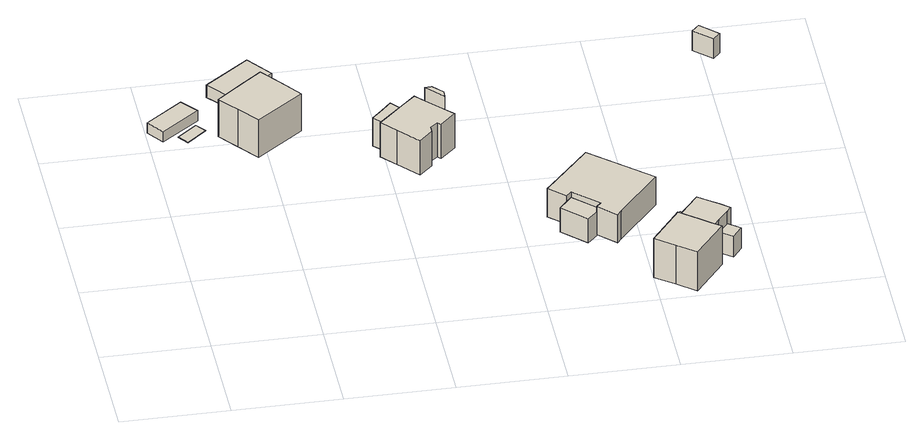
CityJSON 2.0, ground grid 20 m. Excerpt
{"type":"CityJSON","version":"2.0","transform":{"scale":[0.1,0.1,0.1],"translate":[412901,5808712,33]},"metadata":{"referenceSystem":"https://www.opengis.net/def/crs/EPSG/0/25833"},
"CityObjects":{
"building1":{"type":"Building","attributes":{"Gemeindeschluessel":"11000009","BezugspunktDach":"2200","function":"31001_2000","measuredHeight":2.18,"storeysAboveGround":1},"address":[{"country":"Germany","locality":"Berlin","thoroughfareNumber":"32 (2)","thoroughfareName":"Im Haselwinkel"}],"geometry":[{"type":"Solid","lod":"1","boundaries":[[[[0,1,2,3]],[[4,5,6,7]],[[4,7,3,2]],[[5,4,2,1]],[[6,5,1,0]],[[7,6,0,3]]]]}]},
"building2":{"type":"Building","attributes":{"Gemeindeschluessel":"11000009","BezugspunktDach":"2200","function":"31001_2000","measuredHeight":0.122,"storeysAboveGround":1},"address":[{"country":"Germany","locality":"Berlin","thoroughfareNumber":"34 (1)","thoroughfareName":"Im Haselwinkel"}],"geometry":[{"type":"Solid","lod":"1","boundaries":[[[[8,9,10,11]],[[12,13,14,15]],[[12,15,11,10]],[[13,12,10,9]],[[14,13,9,8]],[[15,14,8,11]]]]}]},
"building3":{"type":"Building","attributes":{"Gemeindeschluessel":"11000009","function":"31001_1010"},"address":[{"country":"Germany","locality":"Berlin","thoroughfareNumber":"34","thoroughfareName":"Im Haselwinkel"}],"children":["building3-1","building3-2"]},
"building3-1":{"type":"BuildingPart","attributes":{"BezugspunktDach":"2200","measuredHeight":9.57,"storeysAboveGround":2},"parents":["building3"],"geometry":[{"type":"MultiSurface","lod":"1","boundaries":[[[16,17,18,19,20,21,22]],[[23,24,25,26,27,28,29]],[[23,29,22,21]],[[24,23,30,31,32,33,21,20]],[[25,24,20,19]],[[26,25,19,18]],[[27,26,18,17]],[[28,27,17,16]],[[29,28,16,22]],[[33,32,31,30]]]}]},
"building3-2":{"type":"BuildingPart","attributes":{"BezugspunktDach":"2200","measuredHeight":2.45,"storeysAboveGround":2},"parents":["building3"],"geometry":[{"type":"MultiSurface","lod":"1","boundaries":[[[33,32,34,35]],[[36,31,30,37]],[[36,37,35,34]],[[31,36,34,32]],[[37,30,33,35]],[[38,30,31,32,33]]]}]},
"building4":{"type":"Building","attributes":{"Gemeindeschluessel":"11000009","BezugspunktDach":"2200","function":"31001_2000","measuredHeight":2.58,"storeysAboveGround":1},"address":[{"country":"Germany","locality":"Berlin","thoroughfareNumber":"32 (1)","thoroughfareName":"Im Haselwinkel"}],"geometry":[{"type":"Solid","lod":"1","boundaries":[[[[39,40,41,42,43,44]],[[45,46,47,48,49,50]],[[45,50,44,43]],[[46,45,43,42]],[[47,46,42,41]],[[48,47,41,40]],[[49,48,40,39]],[[50,49,39,44]]]]}]},
"building5":{"type":"Building","attributes":{"Gemeindeschluessel":"11000009","function":"31001_1010"},"address":[{"country":"Germany","locality":"Berlin","thoroughfareNumber":"36","thoroughfareName":"Im Haselwinkel"}],"children":["building5-1","building5-2","building5-3"]},
"building5-1":{"type":"BuildingPart","attributes":{"BezugspunktDach":"2200","measuredHeight":10.3,"storeysAboveGround":2},"parents":["building5"],"geometry":[{"type":"MultiSurface","lod":"1","boundaries":[[[51,52,53,54,55,56,57,58,59,60,61,62,63,64]],[[65,66,67,68,69,70,71,72,73,74,75,76,77,78]],[[65,78,64,63]],[[79,80,63,62]],[[66,65,80,65,66,81]],[[67,66,62,61]],[[68,67,61,60]],[[69,68,60,82,83]],[[70,69,59,83,84,58]],[[71,70,58,57]],[[72,71,57,56]],[[73,72,56,55]],[[74,73,55,54]],[[75,74,54,53]],[[76,75,53,52]],[[77,76,52,51]],[[78,77,51,64]],[[81,66,65,80,79]],[[83,82,60,59]],[[58,84,83,59]]]}]},
"building5-2":{"type":"BuildingPart","attributes":{"BezugspunktDach":"2200","measuredHeight":7.01,"storeysAboveGround":2},"parents":["building5"],"geometry":[{"type":"MultiSurface","lod":"1","boundaries":[[[80,79,85,86,87]],[[88,89,66,65,90]],[[88,90,87,86]],[[89,88,86,85]],[[66,89,85,79]],[[90,65,80,87]],[[65,66,79,80,91]]]}]},
"building5-3":{"type":"BuildingPart","attributes":{"BezugspunktDach":"2200","measuredHeight":9.95,"storeysAboveGround":2},"parents":["building5"],"geometry":[{"type":"MultiSurface","lod":"1","boundaries":[[[92,93,94,95]],[[96,97,84,82]],[[96,82,95,94]],[[97,96,94,93]],[[84,97,93,92]],[[60,59,58,98,92,95]],[[82,83,59,60]],[[84,98,58,59,83]]]}]},
"building6":{"type":"Building","attributes":{"Gemeindeschluessel":"11000009","BezugspunktDach":"2200","function":"31001_2000","measuredHeight":6.3,"storeysAboveGround":1},"address":[{"country":"Germany","locality":"Berlin","thoroughfareNumber":"38 (1)","thoroughfareName":"Im Haselwinkel"}],"geometry":[{"type":"Solid","lod":"1","boundaries":[[[[99,100,101,102,103]],[[104,105,106,107,108]],[[104,108,103,102]],[[105,104,102,101]],[[106,105,101,100]],[[107,106,100,99]],[[108,107,99,103]]]]}]},
"building7":{"type":"Building","attributes":{"Gemeindeschluessel":"11000009","BezugspunktDach":"2200","function":"31001_1010","measuredHeight":6.74,"storeysAboveGround":1},"address":[{"country":"Germany","locality":"Berlin","thoroughfareNumber":"38","thoroughfareName":"Im Haselwinkel"}],"geometry":[{"type":"Solid","lod":"1","boundaries":[[[[109,110,111,112,113,114,115,116,117,118]],[[119,120,121,122,123,124,125,126,127,128]],[[119,128,118,117]],[[120,119,117,116]],[[121,120,116,115]],[[122,121,115,114]],[[123,122,114,113]],[[124,123,113,112]],[[125,124,112,111]],[[126,125,111,110]],[[127,126,110,109]],[[128,127,109,118]]]]}]},
"building8":{"type":"Building","attributes":{"Gemeindeschluessel":"11000009","function":"31001_1010"},"address":[{"country":"Germany","locality":"Berlin","thoroughfareNumber":"40A","thoroughfareName":"Im Haselwinkel"}],"children":["building8-1","building8-2"]},
"building8-1":{"type":"BuildingPart","attributes":{"BezugspunktDach":"2200","measuredHeight":9.64,"storeysAboveGround":2},"parents":["building8"],"geometry":[{"type":"MultiSurface","lod":"1","boundaries":[[[129,130,131,132,133,134,135,136]],[[137,138,139,140,141,142,143,144]],[[137,144,136,135]],[[138,137,135,134]],[[145,146,147,134,133]],[[148,138,149]],[[150,145,139,133,132]],[[141,140,132,131]],[[142,141,131,130]],[[143,142,130,129]],[[144,143,129,136]],[[139,148,149,146,145]],[[149,138,147,146]],[[140,139,145,150]]]}]},
"building8-2":{"type":"BuildingPart","attributes":{"BezugspunktDach":"2200","measuredHeight":8.26,"storeysAboveGround":2},"parents":["building8"],"geometry":[{"type":"MultiSurface","lod":"1","boundaries":[[[146,145,150,151,152,153,154,155,156,157,147]],[[158,159,160,161,162,163,164,140,139,149,138]],[[158,138,147,157]],[[159,158,157,156]],[[160,159,156,155]],[[161,160,155,154]],[[162,161,154,153]],[[163,162,153,152]],[[164,163,152,151]],[[140,164,151,150]],[[139,140,150,145]],[[149,139,145,146]],[[165,149,146,147,138]]]}]},
"building9":{"type":"Building","attributes":{"Gemeindeschluessel":"11000009","BezugspunktDach":"2200","function":"31001_2463","measuredHeight":3.65,"storeysAboveGround":1},"address":[{"country":"Germany","locality":"Berlin","thoroughfareNumber":"40A (1)","thoroughfareName":"Im Haselwinkel"}],"geometry":[{"type":"Solid","lod":"1","boundaries":[[[[166,167,168,169]],[[170,171,172,173]],[[170,173,169,168]],[[171,170,168,167]],[[172,171,167,166]],[[173,172,166,169]]]]}]},
"building10":{"type":"Building","attributes":{"Gemeindeschluessel":"11000009","BezugspunktDach":"2200","function":"51009_1610","measuredHeight":4.4,"storeysAboveGround":0},"address":[{"country":"Germany","locality":"Berlin"}],"geometry":[{"type":"Solid","lod":"1","boundaries":[[[[174,175,176,177]],[[178,179,180,181]],[[178,181,177,176]],[[179,178,176,175]],[[180,179,175,174]],[[181,180,174,177]]]]}]},
"building11":{"type":"Building","attributes":{"Gemeindeschluessel":"11000009","BezugspunktDach":"2200","function":"51009_1610","measuredHeight":4.19,"storeysAboveGround":0},"address":[{"country":"Germany","locality":"Berlin"}],"geometry":[{"type":"Solid","lod":"1","boundaries":[[[[182,183,184,185]],[[186,187,188,189]],[[186,189,185,184]],[[187,186,184,183]],[[188,187,183,182]],[[189,188,182,185]]]]}]}
},
"vertices":[
[25,618,31],[96,671,31],[71,702,31],[2,650,31],[71,702,9],[96,671,9],[25,618,9],[2,650,9],
[68,608,10],[104,638,10],[90,657,10],[53,627,10],[90,657,9],[104,638,9],[68,608,9],[53,627,9],
[152,579,90],[181,541,90],[269,607,90],[240,646,90],[210,685,90],[178,660,90],[123,616,90],[178,660,10],[210,685,10],[240,646,10],[269,607,10],[181,541,10],[152,579,10],[123,616,10],[178,660,12],[210,685,12],[210,685,36],[178,660,36],
[198,702,36],[164,677,36],[198,702,12],[164,677,12],[178,660,19],
[155,696,38],[192,725,38],[200,717,38],[242,750,38],[206,798,38],[123,735,38],[206,798,12],[242,750,12],[200,717,12],[192,725,12],[155,696,12],[123,735,12],
[416,474,85],[450,436,85],[475,460,85],[475,473,85],[489,485,85],[495,479,85],[524,507,85],[509,523,85],[492,542,85],[479,555,85],[464,572,85],[442,552,85],[405,516,85],[391,503,85],[405,516,12],[442,552,12],[464,572,12],[479,555,12],[492,542,12],[509,523,12],[524,507,12],[495,479,12],[489,485,12],[475,473,12],[475,460,12],[450,436,12],[416,474,12],[391,503,12],[442,552,72],[405,516,72],[442,552,63],[479,555,13],[492,542,13],[509,523,13],
[422,577,72],[403,557,72],[384,538,72],[403,557,12],[422,577,12],[384,538,12],[405,516,34],
[509,523,113],[510,537,113],[492,556,113],[479,555,113],[492,556,13],[510,537,13],[509,523,74],
[706,193,54],[733,220,54],[688,263,54],[678,252,54],[663,235,54],[678,252,3],[688,263,3],[733,220,3],[706,193,3],[663,235,3],
[678,252,66],[688,263,66],[733,220,66],[724,211,66],[756,180,66],[764,190,66],[842,282,66],[734,377,66],[658,291,66],[648,280,66],[658,291,6],[734,377,6],[842,282,6],[764,190,6],[756,180,6],[724,211,6],[733,220,6],[688,263,6],[678,252,6],[648,280,6],
[833,31,94],[867,4,94],[923,75,94],[907,87,94],[889,102,94],[854,130,94],[847,121,94],[798,58,94],[847,121,11],[854,130,11],[889,102,11],[907,87,11],[923,75,11],[867,4,11],[833,31,11],[798,58,11],[889,102,84],[872,115,84],[854,130,84],[884,106,11],[872,115,11],[907,87,84],
[923,108,84],[942,131,84],[950,142,84],[932,157,84],[915,170,84],[897,184,84],[896,183,84],[896,183,11],[897,184,11],[915,170,11],[932,157,11],[950,142,11],[942,131,11],[923,108,11],[862,123,11],
[847,121,43],[896,183,43],[871,203,43],[822,141,43],[871,203,13],[896,183,13],[847,121,13],[822,141,13],
[946,90,58],[964,114,58],[942,131,58],[923,108,58],[942,131,14],[964,114,14],[946,90,14],[923,108,14],
[1019,696,53],[1032,711,53],[1000,742,53],[986,727,53],[1000,742,11],[1032,711,11],[1019,696,11],[986,727,11]
]}
